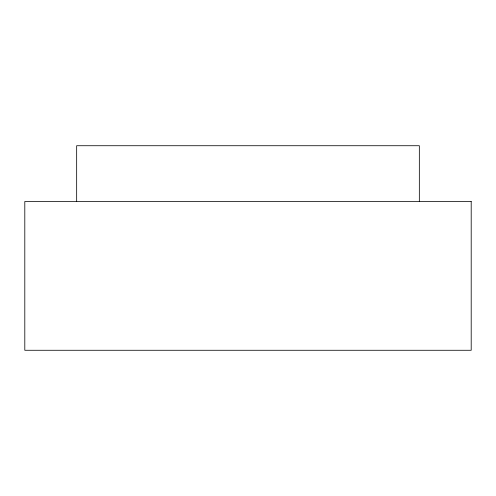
<?xml version="1.0" encoding="UTF-8"?>
<svg xmlns="http://www.w3.org/2000/svg" width="496" height="496" viewBox="0 0 496 496"><rect width="100%" height="100%" fill="white"/><g stroke="black" fill="none" stroke-linecap="round" stroke-linejoin="round"><path stroke-width="0.74" d="M419.337 201.512L419.337 145.725L76.663 145.725L76.663 201.512M471.2 201.512L24.8 201.512L24.8 350.275L471.2 350.275L471.2 201.512"/></g></svg>
